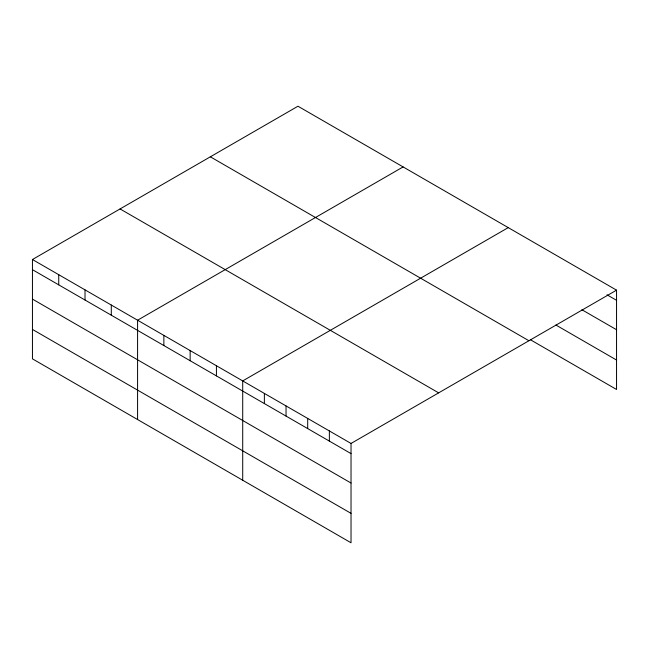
<?xml version="1.0" encoding="UTF-8"?>
<svg xmlns="http://www.w3.org/2000/svg" width="649" height="649" viewBox="0 0 649 649"><rect width="100%" height="100%" fill="white"/><g stroke="black" fill="none" stroke-linecap="round" stroke-linejoin="round"><path stroke-width="0.97" d="M351.028 483.034L351.028 443.454L32.45 259.519L32.45 358.848L351.028 542.775L351.028 483.034L32.45 299.1M32.45 259.519L297.972 106.225L616.55 290.152L616.55 389.481L530.76 339.946M403.102 166.923L137.58 320.217L137.58 419.546M508.232 227.621L242.71 380.914L242.71 480.244M351.028 443.454L616.55 290.152M607.018 294.8L616.55 300.309M581.885 309.719L616.55 329.733M555.893 325.027L616.55 360.049M210.349 156.815L528.927 340.741M120.073 208.937L438.651 392.864M32.45 269.676L351.028 453.602M32.45 329.424L351.028 513.351M329.368 430.944L329.368 441.101M307.699 418.435L307.699 428.591M286.039 405.925L286.039 416.082M264.37 393.424L264.37 403.573M216.425 365.744L216.425 375.893M190.149 350.565L190.149 360.722M163.864 335.395L163.864 345.544M111.295 305.046L111.295 315.195M85.019 289.868L85.019 300.025M58.735 274.697L58.735 284.846"/></g></svg>
